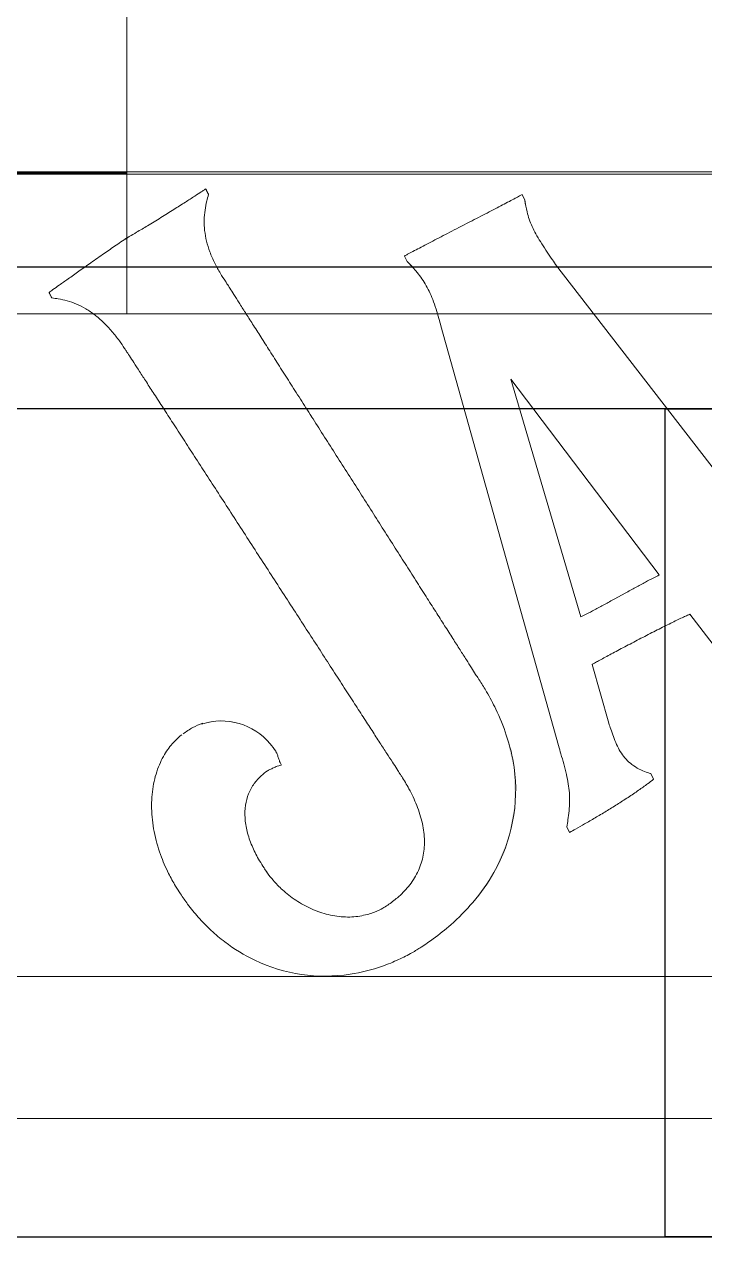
# Model space of a CAD drawing. Header units: centimetres. Extents: x 2 to 137806, y -77553 to 10.
# Drawn here: x 135320 to 135348.7, y -76489.8 to -76438.5 of the extents above; entities that cross this region are included whole.
import ezdxf

# ---------------------------------------------------------------- set-up
doc = ezdxf.new("R2010")
doc.units = ezdxf.units.CM
doc.header["$LTSCALE"] = 40
doc.header["$MEASUREMENT"] = 0
doc.layers.add('PDF4_Geometry', color=7, linetype='Continuous')
doc.layers.add('WALL', color=7, linetype='Continuous')
doc.layers.add('PDF4_Solid Fills', color=7, linetype='Continuous', true_color=0xffffff)

msp = doc.modelspace()

# ---------------------------------------------------------------- hatches: boundary and pattern name
at = {"layer": 'PDF4_Solid Fills'}
h = msp.add_hatch(color=256, dxfattribs=at)
h.paths.add_polyline_path([(135328.258, -76449.037, 0.009742), (135328.465, -76449.364)], flags=0)
h.paths.add_polyline_path([(135328.018, -76448.6, 0.021942), (135328.258, -76449.037)], flags=0)
h.paths.add_polyline_path([(135327.81, -76448.123, 0.02619), (135328.018, -76448.6)], flags=0)
h.paths.add_polyline_path([(135327.669, -76447.665, 0.030034), (135327.81, -76448.123)], flags=0)
h.paths.add_polyline_path([(135327.591, -76447.222, 0.032178), (135327.669, -76447.665)], flags=0)
h.paths.add_polyline_path([(135327.573, -76446.786, 0.032176), (135327.591, -76447.222)], flags=0)
h.paths.add_polyline_path([(135327.608, -76446.354, 0.030395), (135327.573, -76446.786)], flags=0)
h.paths.add_polyline_path([(135327.681, -76445.973, 0.026092), (135327.608, -76446.354)], flags=0)
h.paths.add_polyline_path([(135327.756, -76445.698, 0.010998), (135327.681, -76445.973)], flags=0)
h.paths.add_polyline_path([(135327.708, -76445.602, 0.002703), (135327.728, -76445.643)], flags=0)
h.paths.add_polyline_path([(135327.685, -76445.558, 0.004023), (135327.665, -76445.516)], flags=0)
h.paths.add_polyline_path([(135327.665, -76445.516, 0.003596), (135327.648, -76445.483)], flags=0)
h.paths.add_polyline_path([(135327.176, -76445.764, 0.000994), (135327.449, -76445.586)], flags=0)
h.paths.add_polyline_path([(135326.777, -76446.021, 0.001627), (135327.176, -76445.764)], flags=0)
h.paths.add_polyline_path([(135326.29, -76446.331, 0.001723), (135326.777, -76446.021)], flags=0)
h.paths.add_polyline_path([(135325.737, -76446.677, 0.002147), (135326.29, -76446.331)], flags=0)
h.paths.add_polyline_path([(135325.178, -76447.019, 0.002847), (135325.737, -76446.677)], flags=0)
h.paths.add_polyline_path([(135324.714, -76447.296, 0.002628), (135325.178, -76447.019)], flags=0)
h.paths.add_polyline_path([(135324.402, -76447.478, 0.001846), (135324.714, -76447.296)], flags=0)
h.paths.add_polyline_path([(135324.208, -76447.59, 0.000975), (135324.402, -76447.478)], flags=0)
h.paths.add_polyline_path([(135324.208, -76447.59, 0.000749), (135323.846, -76447.841)], flags=0)
h.paths.add_polyline_path([(135323.846, -76447.841, 0.0007), (135323.342, -76448.192)], flags=0)
h.paths.add_polyline_path([(135323.342, -76448.192, 0.00077), (135322.786, -76448.583)], flags=0)
h.paths.add_polyline_path([(135322.786, -76448.583, 0.000334), (135322.271, -76448.946)], flags=0)
h.paths.add_polyline_path([(135322.271, -76448.946, 0.000398), (135321.817, -76449.267)], flags=0)
h.paths.add_polyline_path([(135321.817, -76449.267, 0.000618), (135321.446, -76449.53)], flags=0)
h.paths.add_polyline_path([(135321.446, -76449.53, 0.000778), (135321.178, -76449.721)], flags=0)
h.paths.add_polyline_path([(135321.178, -76449.721, 0.001138), (135321.015, -76449.837)], flags=0)
h.paths.add_polyline_path([(135321.063, -76449.933, 0.00266), (135321.042, -76449.892)], flags=0)
h.paths.add_polyline_path([(135321.085, -76449.977, 0.002505), (135321.063, -76449.933)], flags=0)
h.paths.add_polyline_path([(135321.106, -76450.018, 0.002682), (135321.085, -76449.977)], flags=0)
h.paths.add_polyline_path([(135321.406, -76450.109, 0.012446), (135321.133, -76450.073)], flags=0)
h.paths.add_polyline_path([(135321.775, -76450.192, 0.029412), (135321.406, -76450.109)], flags=0)
h.paths.add_polyline_path([(135322.18, -76450.333, 0.031991), (135321.775, -76450.192)], flags=0)
h.paths.add_polyline_path([(135322.569, -76450.53, 0.032307), (135322.18, -76450.333)], flags=0)
h.paths.add_polyline_path([(135322.946, -76450.785, 0.031106), (135322.569, -76450.53)], flags=0)
h.paths.add_polyline_path([(135323.314, -76451.103, 0.028208), (135322.946, -76450.785)], flags=0)
h.paths.add_polyline_path([(135323.674, -76451.489, 0.024516), (135323.314, -76451.103)], flags=0)
h.paths.add_polyline_path([(135323.986, -76451.884, 0.020629), (135323.674, -76451.489)], flags=0)
h.paths.add_polyline_path([(135324.208, -76452.202, 0.008992), (135323.986, -76451.884)], flags=0)
h.paths.add_polyline_path([(135324.208, -76452.202, 0.000478), (135324.283, -76452.317)], flags=0)
h.paths.add_polyline_path([(135324.411, -76452.516, 0.000114), (135324.598, -76452.804)], flags=0)
h.paths.add_polyline_path([(135324.598, -76452.804, 0.000137), (135324.837, -76453.175)], flags=0)
h.paths.add_polyline_path([(135325.127, -76453.622, 0.000091), (135324.837, -76453.175)], flags=0)
h.paths.add_polyline_path([(135325.127, -76453.622, 0.000182), (135325.461, -76454.138)], flags=0)
h.paths.add_polyline_path([(135325.461, -76454.138, 0.000074), (135325.836, -76454.718)], flags=0)
h.paths.add_polyline_path([(135326.247, -76455.353, 0.000073), (135325.836, -76454.718)], flags=0)
h.paths.add_polyline_path([(135326.691, -76456.039, 0.000102), (135326.247, -76455.353)], flags=0)
h.paths.add_polyline_path([(135326.691, -76456.039, 0.000008), (135327.162, -76456.768)], flags=0)
h.paths.add_polyline_path([(135327.162, -76456.768, 0.000109), (135327.657, -76457.533)], flags=0)
h.paths.add_polyline_path([(135328.172, -76458.328, 0.00005), (135327.657, -76457.533)], flags=0)
h.paths.add_polyline_path([(135328.701, -76459.146, 0.00008), (135328.172, -76458.328)], flags=0)
h.paths.add_polyline_path([(135328.701, -76459.146, 0.000012), (135329.241, -76459.98)], flags=0)
h.paths.add_polyline_path([(135329.787, -76460.825, 0.000014), (135329.241, -76459.98)], flags=0)
h.paths.add_polyline_path([(135330.882, -76462.517, 0.000103), (135330.336, -76461.673)], flags=0)
h.paths.add_polyline_path([(135331.422, -76463.352, 0.00013), (135330.882, -76462.517)], flags=0)
h.paths.add_polyline_path([(135331.422, -76463.352, 0.000037), (135331.952, -76464.17)], flags=0)
h.paths.add_polyline_path([(135331.952, -76464.17, 0.000005), (135332.466, -76464.965)], flags=0)
h.paths.add_polyline_path([(135332.961, -76465.729, 0.000235), (135332.466, -76464.965)], flags=0)
h.paths.add_polyline_path([(135332.961, -76465.729, 0.00008), (135333.433, -76466.458)], flags=0)
h.paths.add_polyline_path([(135333.433, -76466.458, 0.000102), (135333.876, -76467.144)], flags=0)
h.paths.add_polyline_path([(135333.876, -76467.144, 0.000073), (135334.288, -76467.78)], flags=0)
h.paths.add_polyline_path([(135334.288, -76467.78, 0.000035), (135334.662, -76468.359)], flags=0)
h.paths.add_polyline_path([(135334.662, -76468.359, 0.00007), (135334.997, -76468.876)], flags=0)
h.paths.add_polyline_path([(135334.997, -76468.876, 0.000179), (135335.286, -76469.322)], flags=0)
h.paths.add_polyline_path([(135335.286, -76469.322, 0.000129), (135335.526, -76469.693)], flags=0)
h.paths.add_polyline_path([(135335.712, -76469.981, 0.000114), (135335.526, -76469.693)], flags=0)
h.paths.add_polyline_path([(135335.915, -76470.295, 0.000478), (135335.841, -76470.18)], flags=0)
h.paths.add_polyline_path([(135336.221, -76470.816, 0.013425), (135335.915, -76470.295)], flags=0)
h.paths.add_polyline_path([(135336.55, -76471.52, 0.032647), (135336.221, -76470.816)], flags=0)
h.paths.add_polyline_path([(135336.788, -76472.291, 0.040743), (135336.55, -76471.52)], flags=0)
h.paths.add_polyline_path([(135336.876, -76473.021, 0.049761), (135336.788, -76472.291)], flags=0)
h.paths.add_polyline_path([(135336.809, -76473.708, 0.05747), (135336.876, -76473.021)], flags=0)
h.paths.add_polyline_path([(135336.585, -76474.35, 0.06077), (135336.809, -76473.708)], flags=0)
h.paths.add_polyline_path([(135336.203, -76474.943, 0.057511), (135336.585, -76474.35)], flags=0)
h.paths.add_polyline_path([(135335.736, -76475.42, 0.049383), (135336.203, -76474.943)], flags=0)
h.paths.add_polyline_path([(135335.324, -76475.735, 0.020822), (135335.736, -76475.42)], flags=0)
h.paths.add_polyline_path([(135335.114, -76475.864, 0.016391), (135335.324, -76475.735)], flags=0)
h.paths.add_polyline_path([(135333.546, -76476.236, 0.058546), (135334.231, -76476.183)], flags=0)
h.paths.add_polyline_path([(135332.815, -76476.136, 0.051663), (135333.546, -76476.236)], flags=0)
h.paths.add_polyline_path([(135332.106, -76475.893, 0.045496), (135332.815, -76476.136)], flags=0)
h.paths.add_polyline_path([(135331.442, -76475.526, 0.041479), (135332.106, -76475.893)], flags=0)
h.paths.add_polyline_path([(135330.879, -76475.088, 0.040074), (135331.442, -76475.526)], flags=0)
h.paths.add_polyline_path([(135330.483, -76474.682, 0.029999), (135330.879, -76475.088)], flags=0)
h.paths.add_polyline_path([(135330.251, -76474.389, 0.020248), (135330.483, -76474.682)], flags=0)
h.paths.add_polyline_path([(135330.121, -76474.198, 0.010622), (135330.251, -76474.389)], flags=0)
h.paths.add_polyline_path([(135329.866, -76473.786, 0.014313), (135330.121, -76474.198)], flags=0)
h.paths.add_polyline_path([(135329.591, -76473.228, 0.032711), (135329.866, -76473.786)], flags=0)
h.paths.add_polyline_path([(135329.386, -76472.619, 0.038845), (135329.591, -76473.228)], flags=0)
h.paths.add_polyline_path([(135329.296, -76472.045, 0.046115), (135329.386, -76472.619)], flags=0)
h.paths.add_polyline_path([(135329.318, -76471.513, 0.052998), (135329.296, -76472.045)], flags=0)
h.paths.add_polyline_path([(135329.449, -76471.028, 0.058289), (135329.318, -76471.513)], flags=0)
h.paths.add_polyline_path([(135329.688, -76470.596, 0.060201), (135329.449, -76471.028)], flags=0)
h.paths.add_polyline_path([(135330.239, -76470.059, 0.026093), (135329.981, -76470.265)], flags=0)
h.paths.add_polyline_path([(135330.239, -76470.059, 0.000595), (135330.35, -76470.004)], flags=0)
h.paths.add_polyline_path([(135330.499, -76469.932, 0.006666), (135330.35, -76470.004)], flags=0)
h.paths.add_polyline_path([(135330.654, -76469.866, 0.017786), (135330.499, -76469.932)], flags=0)
h.paths.add_polyline_path([(135330.805, -76469.769, 0.001952), (135330.83, -76469.822)], flags=0)
h.paths.add_polyline_path([(135330.775, -76469.7, 0.011214), (135330.805, -76469.769)], flags=0)
h.paths.add_polyline_path([(135330.747, -76469.628, 0.009327), (135330.775, -76469.7)], flags=0)
h.paths.add_polyline_path([(135330.723, -76469.56, 0.005973), (135330.747, -76469.628)], flags=0)
h.paths.add_polyline_path([(135330.701, -76469.493, 0.005984), (135330.677, -76469.425)], flags=0)
h.paths.add_polyline_path([(135330.677, -76469.425, 0.010937), (135330.649, -76469.353)], flags=0)
h.paths.add_polyline_path([(135330.649, -76469.353, 0.013676), (135330.62, -76469.284)], flags=0)
h.paths.add_polyline_path([(135330.62, -76469.284, 0.007213), (135330.594, -76469.231)], flags=0)
h.paths.add_polyline_path([(135330.594, -76469.231, 0.02281), (135330.36, -76468.919)], flags=0)
h.paths.add_polyline_path([(135330.36, -76468.919, 0.048042), (135329.995, -76468.557)], flags=0)
h.paths.add_polyline_path([(135329.995, -76468.557, 0.050181), (135329.535, -76468.243)], flags=0)
h.paths.add_polyline_path([(135329.535, -76468.243, 0.050837), (135329.044, -76468.038)], flags=0)
h.paths.add_polyline_path([(135329.044, -76468.038, 0.050609), (135328.534, -76467.938)], flags=0)
h.paths.add_polyline_path([(135328.534, -76467.938, 0.050264), (135328.021, -76467.942)], flags=0)
h.paths.add_polyline_path([(135328.021, -76467.942, 0.050368), (135327.517, -76468.051)], flags=0)
h.paths.add_polyline_path([(135327.095, -76468.228, 0.024411), (135326.81, -76468.403)], flags=0)
h.paths.add_polyline_path([(135326.81, -76468.403, 0.016855), (135326.621, -76468.536)], flags=0)
h.paths.add_polyline_path([(135325.64, -76469.894, 0.051277), (135325.415, -76470.718)], flags=0)
h.paths.add_polyline_path([(135325.415, -76470.718, 0.046645), (135325.349, -76471.637)], flags=0)
h.paths.add_polyline_path([(135325.349, -76471.637, 0.043382), (135325.456, -76472.628)], flags=0)
h.paths.add_polyline_path([(135325.456, -76472.628, 0.041101), (135325.726, -76473.6)], flags=0)
h.paths.add_polyline_path([(135325.726, -76473.6, 0.029199), (135326.068, -76474.396)], flags=0)
h.paths.add_polyline_path([(135326.068, -76474.396, 0.018331), (135326.362, -76474.929)], flags=0)
h.paths.add_polyline_path([(135326.362, -76474.929, 0.009323), (135326.573, -76475.262)], flags=0)
h.paths.add_polyline_path([(135326.573, -76475.262, 0.011236), (135326.872, -76475.692)], flags=0)
h.paths.add_polyline_path([(135326.872, -76475.692, 0.023747), (135327.319, -76476.243)], flags=0)
h.paths.add_polyline_path([(135327.319, -76476.243, 0.024457), (135327.864, -76476.804)], flags=0)
h.paths.add_polyline_path([(135327.864, -76476.804, 0.024956), (135328.444, -76477.292)], flags=0)
h.paths.add_polyline_path([(135328.444, -76477.292, 0.025254), (135329.052, -76477.708)], flags=0)
h.paths.add_polyline_path([(135329.052, -76477.708, 0.025572), (135329.685, -76478.052)], flags=0)
h.paths.add_polyline_path([(135329.685, -76478.052, 0.025512), (135330.338, -76478.325)], flags=0)
h.paths.add_polyline_path([(135330.338, -76478.325, 0.025485), (135331.008, -76478.528)], flags=0)
h.paths.add_polyline_path([(135331.008, -76478.528, 0.025105), (135331.69, -76478.661)], flags=0)
h.paths.add_polyline_path([(135331.69, -76478.661, 0.024871), (135332.379, -76478.725)], flags=0)
h.paths.add_polyline_path([(135332.379, -76478.725, 0.024581), (135333.071, -76478.721)], flags=0)
h.paths.add_polyline_path([(135333.071, -76478.721, 0.024268), (135333.763, -76478.649)], flags=0)
h.paths.add_polyline_path([(135333.763, -76478.649, 0.023777), (135334.448, -76478.51)], flags=0)
h.paths.add_polyline_path([(135334.448, -76478.51, 0.023322), (135335.124, -76478.306)], flags=0)
h.paths.add_polyline_path([(135335.124, -76478.306, 0.023351), (135335.786, -76478.036)], flags=0)
h.paths.add_polyline_path([(135335.786, -76478.036, 0.023022), (135336.351, -76477.746)], flags=0)
h.paths.add_polyline_path([(135336.351, -76477.746, 0.011417), (135336.743, -76477.509)], flags=0)
h.paths.add_polyline_path([(135336.743, -76477.509, 0.010304), (135337.252, -76477.156)], flags=0)
h.paths.add_polyline_path([(135337.252, -76477.156, 0.020977), (135337.99, -76476.563)], flags=0)
h.paths.add_polyline_path([(135337.99, -76476.563, 0.035168), (135338.925, -76475.618)], flags=0)
h.paths.add_polyline_path([(135338.925, -76475.618, 0.051658), (135339.811, -76474.355)], flags=0)
h.paths.add_polyline_path([(135339.811, -76474.355, 0.054595), (135340.422, -76472.934)], flags=0)
h.paths.add_polyline_path([(135340.422, -76472.934, 0.054796), (135340.699, -76471.461)], flags=0)
h.paths.add_polyline_path([(135340.699, -76471.461, 0.052382), (135340.656, -76469.961)], flags=0)
h.paths.add_polyline_path([(135340.656, -76469.961, 0.048151), (135340.336, -76468.556)], flags=0)
h.paths.add_polyline_path([(135340.336, -76468.556, 0.032663), (135339.891, -76467.447)], flags=0)
h.paths.add_polyline_path([(135339.891, -76467.447, 0.020024), (135339.505, -76466.721)], flags=0)
h.paths.add_polyline_path([(135339.505, -76466.721, 0.009987), (135339.227, -76466.275)], flags=0)
h.paths.add_polyline_path([(135339.04, -76465.981, 0.000187), (135339.158, -76466.166)], flags=0)
h.paths.add_polyline_path([(135338.869, -76465.712, 0.000072), (135339.04, -76465.981)], flags=0)
h.paths.add_polyline_path([(135338.648, -76465.365, 0.000092), (135338.869, -76465.712)], flags=0)
h.paths.add_polyline_path([(135338.648, -76465.365, 0.000084), (135338.382, -76464.948)], flags=0)
h.paths.add_polyline_path([(135338.382, -76464.948, 0.000082), (135338.075, -76464.465)], flags=0)
h.paths.add_polyline_path([(135337.73, -76463.923, 0.000122), (135338.075, -76464.465)], flags=0)
h.paths.add_polyline_path([(135337.73, -76463.923, 0.000059), (135337.352, -76463.329)], flags=0)
h.paths.add_polyline_path([(135337.352, -76463.329, 0.000254), (135336.944, -76462.688)], flags=0)
h.paths.add_polyline_path([(135336.944, -76462.688, 0.000149), (135336.511, -76462.007)], flags=0)
h.paths.add_polyline_path([(135335.583, -76460.549, 0.000046), (135335.097, -76459.785)], flags=0)
h.paths.add_polyline_path([(135335.097, -76459.785, 0.000128), (135334.6, -76459.005)], flags=0)
h.paths.add_polyline_path([(135332.108, -76455.089, 0.000045), (135332.595, -76455.854)], flags=0)
h.paths.add_polyline_path([(135330.747, -76452.95, 0.000145), (135331.181, -76453.631)], flags=0)
h.paths.add_polyline_path([(135330.34, -76452.309, 0.000158), (135330.747, -76452.95)], flags=0)
h.paths.add_polyline_path([(135330.34, -76452.309, 0.000105), (135329.962, -76451.715)], flags=0)
h.paths.add_polyline_path([(135329.962, -76451.715, 0.000122), (135329.617, -76451.174)], flags=0)
h.paths.add_polyline_path([(135329.617, -76451.174, 0.000124), (135329.31, -76450.691)], flags=0)
h.paths.add_polyline_path([(135329.044, -76450.273, 0.000084), (135329.31, -76450.691)], flags=0)
h.paths.add_polyline_path([(135329.044, -76450.273, 0.000093), (135328.823, -76449.926)], flags=0)
h.paths.add_polyline_path([(135328.823, -76449.926, 0.000446), (135328.652, -76449.657)], flags=0)
h.paths.add_polyline_path([(135328.534, -76449.472, 0.000159), (135328.652, -76449.657)], flags=0)

# ---------------------------------------------------------------- linework, layer by layer
at = {"layer": 'PDF4_Geometry', "color": 252, "lineweight": 5, "true_color": 0x888888}
for points in [[(135274.305, -76308.48), (135274.305, -76489.752), (135524.298, -76489.752)], [(135324.304, -76354.16), (135324.304, -76444.764), (135279.305, -76444.764), (135279.305, -76484.752), (135519.298, -76484.752)], [(135324.304, -76406.486), (135324.304, -76450.743)], [(135513.572, -76450.743), (135513.572, -76478.752), (135285.578, -76478.752), (135285.578, -76450.743), (135279.578, -76444.743), (135279.578, -76484.752), (135285.578, -76478.752), (135513.572, -76478.752), (135519.571, -76484.752), (135519.571, -76444.743), (135514.699, -76449.615)], [(135513.572, -76450.743), (135285.578, -76450.743), (135285.578, -76460.536)], [(135513.572, -76468.193), (135513.572, -76478.752), (135519.571, -76484.752), (135279.578, -76484.752), (135282.261, -76482.07)], [(135524.298, -76489.752), (135274.305, -76489.752)]]:
    msp.add_lwpolyline(points, dxfattribs=at)
for points in [[(135524.298, -76489.752), (135274.305, -76489.752), (135274.305, -76323.874, -0.001217), (135279.472, -76321.857, -0.00415), (135282.899, -76320.576, -0.00641), (135286.3, -76319.386, -0.008916), (135289.663, -76318.324, -0.011746), (135292.976, -76317.425, -0.014945), (135296.229, -76316.727, -0.018676), (135299.409, -76316.264, -0.022907), (135302.505, -76316.073, -0.027486), (135305.494, -76316.188, -0.063822), (135311.19, -76317.472, -0.023804), (135313.896, -76318.607, -0.015194), (135316.562, -76319.977, -0.006988), (135319.229, -76321.501, 0.000269), (135321.589, -76322.891, 0.000183), (135322.261, -76323.286, 0.011145), (135325.394, -76325.043, 0.013203), (135327.992, -76326.341, 0.007994), (135329.512, -76327.026, 0.007479), (135331.102, -76327.628)], [(135298.219, -76330.344, 0.000003), (135296.793, -76330.419, 0.000247), (135295.373, -76330.649, 0.02322), (135292.538, -76331.247, 0.019229), (135289.712, -76332.099, 0.015433), (135286.895, -76333.166, 0.011928), (135284.086, -76334.409, 0.00875), (135281.284, -76335.79, 0.005802), (135278.489, -76337.27, 0.002449), (135274.305, -76339.587), (135274.305, -76444.743), (135324.304, -76444.743), (135324.304, -76339.66, -0.006856), (135321.409, -76338.355, -0.003072), (135319.006, -76337.169, -0.002025), (135315.823, -76335.564, 0.004501), (135312.749, -76334.032, 0.012001), (135309.762, -76332.662, 0.020715), (135306.835, -76331.545, 0.030072), (135303.945, -76330.765)], [(135524.298, -76489.752), (135274.305, -76489.752), (135274.305, -76354.975, 0.0048)], [(135519.298, -76484.752), (135279.305, -76484.752), (135279.305, -76444.78), (135324.304, -76444.78), (135324.304, -76367.574, -0.011518), (135319.217, -76365.869, -0.007686), (135315.152, -76364.306, -0.003218), (135311.281, -76362.72, 0.002439), (135307.61, -76361.208, 0.009115), (135304.141, -76359.869, 0.017547), (135300.878, -76358.803, 0.028457), (135297.823, -76358.105, 0.035018), (135294.967, -76357.824, 0.036392), (135292.295, -76357.946, 0.035548), (135289.787, -76358.427, 0.032589), (135287.425, -76359.227, 0.028255), (135285.19, -76360.304, 0.023313), (135283.062, -76361.614, 0.018167), (135281.022, -76363.116, 0.013256), (135279.052, -76364.767, 0.009214), (135277.02, -76366.636, 0.00342), (135274.305, -76369.267), (135274.305, -76489.752), (135524.298, -76489.752)], [(135276.281, -76379.85, -0.009158), (135279.267, -76377.19, -0.012508), (135281.314, -76375.547, -0.017251), (135283.425, -76374.05, -0.022154), (135285.62, -76372.74, -0.026947), (135287.917, -76371.658, -0.031073), (135290.337, -76370.847, -0.034066), (135292.898, -76370.347, -0.035147), (135295.62, -76370.2, -0.034068), (135298.521, -76370.447, -0.027956), (135301.616, -76371.104, -0.017655), (135304.907, -76372.119, -0.009342), (135308.393, -76373.401, -0.002819), (135312.068, -76374.854, 0.002603), (135315.93, -76376.381, 0.006801), (135318.915, -76377.509, 0.000097), (135320.988, -76378.247, 0.010426), (135324.304, -76379.308), (135324.304, -76444.755), (135279.305, -76444.755), (135279.305, -76484.752), (135519.298, -76484.752)], [(135519.298, -76484.752), (135279.305, -76484.752), (135279.305, -76444.81), (135324.304, -76444.81), (135324.304, -76389.574, -0.005377), (135318.699, -76387.471, -0.001905), (135315.114, -76386.037, 0.003821), (135311.695, -76384.684, 0.01032), (135308.379, -76383.479, 0.018703), (135305.157, -76382.513, 0.027667), (135302.08, -76381.893)], [(135290.773, -76382.995, 0.021137), (135288.139, -76383.998, 0.017106), (135285.559, -76385.213, 0.013197), (135283.021, -76386.602, 0.009495), (135280.512, -76388.127, 0.006139), (135278.023, -76389.747, 0.002417), (135274.305, -76392.274), (135274.305, -76489.752), (135524.298, -76489.752)], [(135524.298, -76489.752), (135274.305, -76489.752), (135274.305, -76401.669), (135275.668, -76401.016, -0.005566), (135278.597, -76399.659, -0.003796), (135281.86, -76398.216, -0.006094), (135285.109, -76396.855, -0.008643), (135288.34, -76395.612, -0.011426), (135291.549, -76394.522, -0.014539), (135294.731, -76393.622, -0.018917), (135298.106, -76392.915, -0.022928), (135301.443, -76392.485, -0.025451), (135304.518, -76392.4, -0.028703), (135307.561, -76392.646, -0.027588), (135310.573, -76393.237, -0.020287), (135313.571, -76394.13, -0.0127), (135316.582, -76395.248, -0.005663), (135319.634, -76396.51, 0.00083), (135324.304, -76398.489), (135324.304, -76444.83), (135279.305, -76444.83), (135279.305, -76484.752), (135519.298, -76484.752)], [(135524.298, -76489.752), (135274.305, -76489.752), (135274.305, -76410.558, -0.000628), (135278.513, -76409.281, -0.005176), (135286.637, -76406.915, -0.011965), (135294.575, -76404.892, -0.020681), (135302.098, -76403.482, -0.033301), (135309.052, -76402.93, -0.049919), (135315.294, -76403.465, -0.045222), (135320.864, -76405.058, -0.017149), (135326.086, -76407.299, 0.013143), (135331.358, -76409.609, 0.037979), (135337.201, -76411.457)], [(135307.102, -76413.759, 0.015014), (135298.448, -76414.892, 0.008407), (135289.078, -76416.559, 0.003066), (135279.748, -76418.434, 0.007055), (135274.305, -76419.634), (135274.305, -76489.752), (135524.298, -76489.752), (135524.298, -76415.255, 0.001585), (135519.556, -76413.908, 0.017083), (135514.675, -76412.723)]]:
    msp.add_lwpolyline(points, format="xyb", dxfattribs=at)
for points in [[(135524.298, -76489.752), (135274.305, -76489.752), (135274.305, -76444.743), (135279.305, -76444.743), (135279.305, -76484.752), (135519.298, -76484.752), (135519.298, -76444.743), (135524.298, -76444.743)], [(135519.571, -76444.743), (135513.572, -76450.743), (135285.578, -76450.743), (135279.578, -76444.743)], [(135279.305, -76484.752), (135519.298, -76484.752), (135519.298, -76444.844), (135279.305, -76444.844)]]:
    msp.add_lwpolyline(points, close=True, dxfattribs=at)
at = {"layer": 'PDF4_Geometry', "lineweight": 5}
for points in [[(135321.178, -76449.721, -0.000778), (135321.446, -76449.53, -0.000618), (135321.817, -76449.267, -0.000398), (135322.271, -76448.946, -0.000334), (135322.786, -76448.583, -0.00077), (135323.342, -76448.192, -0.0007), (135323.846, -76447.841, -0.000749), (135324.402, -76447.478, 0.001846), (135324.714, -76447.296, 0.002628), (135325.178, -76447.019, 0.002847), (135325.737, -76446.677, 0.002147), (135326.29, -76446.331, 0.001723), (135326.777, -76446.021, 0.001627), (135327.176, -76445.764, 0.000994), (135327.449, -76445.586)], [(135327.756, -76445.698, 0.010998), (135327.681, -76445.973, 0.026092), (135327.608, -76446.354, 0.030395), (135327.573, -76446.786, 0.032176), (135327.591, -76447.222, 0.032178), (135327.669, -76447.665, 0.030034), (135327.81, -76448.123, 0.02619), (135328.018, -76448.6, 0.021942), (135328.258, -76449.037, 0.009742), (135328.465, -76449.364)], [(135353.772, -76463.318), (135342.42, -76448.654, -0.001307), (135342.234, -76448.387, -0.004975), (135342.002, -76448.045, -0.008817), (135341.775, -76447.69, -0.01332), (135341.585, -76447.362, -0.017977), (135341.43, -76447.052, -0.021749), (135341.306, -76446.746, -0.023039), (135341.212, -76446.435, -0.021569), (135341.119, -76445.934), (135341.001, -76445.698)], [(135340.712, -76445.857, -0.001555), (135340.464, -76445.99, -0.000821), (135340.179, -76446.14, -0.000737), (135339.864, -76446.305, -0.000713), (135339.523, -76446.481, -0.000593), (135339.165, -76446.666, 0.00008), (135338.794, -76446.857), (135338.417, -76447.051, 0.000175), (135338.041, -76447.245, 0.000384), (135337.671, -76447.436, 0.000456), (135337.314, -76447.621, 0.000413), (135336.976, -76447.797, 0.001152), (135336.664, -76447.961, 0.00172), (135336.383, -76448.11)], [(135336.034, -76448.299), (135336.152, -76448.536, -0.015483), (135336.516, -76448.929, -0.019709), (135336.724, -76449.195, -0.021573), (135336.909, -76449.478, -0.021475), (135337.076, -76449.79, -0.019072), (135337.228, -76450.139, -0.01513), (135337.369, -76450.539, -0.011722), (135337.488, -76450.938, -0.004445), (135337.571, -76451.256), (135342.538, -76468.994, -0.001402), (135342.642, -76469.339, -0.006205), (135342.767, -76469.77, -0.011148), (135342.877, -76470.209, -0.016631), (135342.955, -76470.608, -0.020693), (135342.999, -76470.985, -0.022006), (135343.01, -76471.362, -0.020196), (135342.988, -76471.756, -0.015373), (135342.942, -76472.131, -0.005762), (135342.893, -76472.424)], [(135328.652, -76449.657, -0.000446), (135328.823, -76449.926, -0.000093), (135329.044, -76450.273, 0.000084), (135329.31, -76450.691, -0.000124), (135329.617, -76451.174, -0.000122), (135329.962, -76451.715, -0.000105), (135330.34, -76452.309, 0.000158), (135330.747, -76452.95, 0.000145), (135331.181, -76453.631)], [(135324.208, -76452.202, 0.008992), (135323.986, -76451.884, 0.020629), (135323.674, -76451.489, 0.024516), (135323.314, -76451.103, 0.028208), (135322.946, -76450.785, 0.031106), (135322.569, -76450.53, 0.032307), (135322.18, -76450.333, 0.031991), (135321.775, -76450.192, 0.029412), (135321.406, -76450.109, 0.012446), (135321.133, -76450.073)], [(135324.411, -76452.516, 0.000114), (135324.598, -76452.804, 0.000137), (135324.837, -76453.175, -0.000091), (135325.127, -76453.622, 0.000182), (135325.461, -76454.138, 0.000074), (135325.836, -76454.718, -0.000073), (135326.247, -76455.353, -0.000102), (135326.691, -76456.039, 0.000008), (135327.162, -76456.768, 0.000109), (135327.657, -76457.533, -0.00005), (135328.172, -76458.328, -0.00008), (135328.701, -76459.146, 0.000012), (135329.241, -76459.98, -0.000014), (135329.787, -76460.825)], [(135335.583, -76460.549, 0.000046), (135335.097, -76459.785, 0.000128), (135334.6, -76459.005)], [(135335.712, -76469.981, 0.000114), (135335.526, -76469.693, -0.000129), (135335.286, -76469.322, -0.000179), (135334.997, -76468.876, -0.00007), (135334.662, -76468.359, -0.000035), (135334.288, -76467.78, -0.000073), (135333.876, -76467.144, -0.000102), (135333.433, -76466.458, -0.00008), (135332.961, -76465.729, 0.000235), (135332.466, -76464.965, -0.000005), (135331.952, -76464.17, -0.000037), (135331.422, -76463.352, 0.00013), (135330.882, -76462.517, 0.000103), (135330.336, -76461.673)], [(135336.511, -76462.007, -0.000149), (135336.944, -76462.688, -0.000254), (135337.352, -76463.329, -0.000059), (135337.73, -76463.923, 0.000122), (135338.075, -76464.465, -0.000082), (135338.382, -76464.948, -0.000084), (135338.648, -76465.365, 0.000092), (135338.869, -76465.712, 0.000072), (135339.04, -76465.981)], [(135347.599, -76463.665, 0.00233), (135347.35, -76463.786, 0.001523), (135347.078, -76463.921, 0.001142), (135346.79, -76464.066, 0.001251), (135346.489, -76464.218, 0.000495), (135346.182, -76464.376, 0.000709), (135345.871, -76464.537, 0.000962), (135345.564, -76464.698, 0.0009), (135345.263, -76464.856, 0.001056), (135344.975, -76465.009, 0.00109), (135344.703, -76465.154, 0.000542), (135344.454, -76465.289, 0.001213), (135344.231, -76465.412)], [(135348.096, -76463.436), (135349.633, -76465.447, -0.004827)], [(135342.893, -76472.424), (135343.011, -76472.661, 0.000298), (135343.266, -76472.518, 0.002235), (135343.642, -76472.305, 0.002928), (135344.091, -76472.044, 0.003794), (135344.552, -76471.768, 0.004552), (135345.017, -76471.48, 0.005133), (135345.479, -76471.182, 0.006324), (135345.927, -76470.878, 0.007874), (135346.303, -76470.608, 0.004489), (135346.559, -76470.414), (135346.44, -76470.177, -0.01701), (135346.18, -76470.088, -0.039237), (135345.868, -76469.94, -0.04524), (135345.576, -76469.74, -0.045395), (135345.342, -76469.508, -0.038889), (135345.153, -76469.242, -0.028881), (135344.997, -76468.942, -0.017684), (135344.861, -76468.61, -0.007934), (135344.748, -76468.292, -0.000383), (135344.666, -76468.048), (135343.957, -76465.565)], [(135325.64, -76469.894, 0.051277), (135325.415, -76470.718, 0.046645), (135325.349, -76471.637, 0.043382), (135325.456, -76472.628, 0.041101), (135325.726, -76473.6, 0.029199), (135326.068, -76474.396, 0.018331), (135326.362, -76474.929, 0.009323), (135326.573, -76475.262, 0.011236), (135326.872, -76475.692, 0.023747), (135327.319, -76476.243, 0.024457), (135327.864, -76476.804, 0.024956), (135328.444, -76477.292, 0.050947), (135329.709, -76478.065, 0.150776), (135333.736, -76478.654, 0.047205), (135335.107, -76478.311, 0.023351), (135335.786, -76478.036, 0.023022), (135336.351, -76477.746, 0.011417), (135336.743, -76477.509, 0.010304), (135337.252, -76477.156, 0.020977), (135337.99, -76476.563, 0.035168), (135338.925, -76475.618, 0.051658), (135339.811, -76474.355, 0.163547), (135340.669, -76469.91, 0.048151), (135340.336, -76468.556, 0.032663), (135339.891, -76467.447, 0.020024), (135339.505, -76466.721, 0.009987), (135339.227, -76466.275)], [(135330.594, -76469.231, 0.02281), (135330.36, -76468.919, 0.30641), (135327.472, -76468.08)], [(135335.324, -76475.735, 0.020822), (135335.736, -76475.42, 0.049383), (135336.203, -76474.943, 0.057511), (135336.585, -76474.35, 0.06077), (135336.809, -76473.708, 0.05747), (135336.876, -76473.021, 0.049761), (135336.788, -76472.291, 0.040743), (135336.55, -76471.52, 0.032647), (135336.221, -76470.816, 0.013425), (135335.915, -76470.295)], [(135329.688, -76470.596, 0.060201), (135329.449, -76471.028, 0.058289), (135329.318, -76471.513, 0.052998), (135329.296, -76472.045, 0.046115), (135329.386, -76472.619, 0.038845), (135329.591, -76473.228, 0.032711), (135329.866, -76473.786, 0.014313), (135330.251, -76474.389, 0.020248), (135330.483, -76474.682, 0.029999), (135330.879, -76475.088, 0.040074), (135331.442, -76475.526, 0.041479), (135332.106, -76475.893, 0.045496), (135332.815, -76476.136, 0.051663), (135333.546, -76476.236, 0.058546), (135334.231, -76476.183)]]:
    msp.add_lwpolyline(points, format="xyb", dxfattribs=at)
msp.add_lwpolyline([(135344.06, -76463.256, -0.003529), (135343.714, -76463.438, -0.002684), (135343.484, -76463.555), (135340.527, -76453.503), (135346.795, -76461.781, 0.002673), (135346.565, -76461.898, 0.003207), (135346.219, -76462.08, 0.001906), (135345.798, -76462.307, 0.00075), (135345.361, -76462.546), (135344.918, -76462.789, -0.001374), (135344.481, -76463.029, -0.002165)], format="xyb", close=True, dxfattribs=at)
for centre, radius, start, end in [((135325.367, -76446.651), 2.562, 26.2823, 27.1064), ((135325.097, -76446.82), 2.879, 26.0012, 26.9233), ((135331.537, -76443.713), 4.27, 206.2536, 206.8731), ((135330.923, -76427.732), 20.6, 298.3716, 298.9477), ((135333.742, -76432.923), 14.693, 299.128, 299.6058), ((135346.841, -76445.201), 5.769, 187.3025, 189.4691), ((135295.6, -76397.705), 57.506, 299.83326, 300.05679), ((135347.664, -76469.307), 24.013, 118.607, 118.9701), ((135347.886, -76469.682), 24.448, 118.0699, 118.6436), ((135329.574, -76455.103), 9.294, 43.5377, 44.9529), ((135346.593, -76485.573), 43.947, 125.3329, 125.5937), ((135317.171, -76451.853), 4.34, 26.2603, 26.8698), ((135620.492, -76263.652), 346.075, 212.4751, 212.51151), ((135316.674, -76452.164), 4.923, 26.3745, 26.9487), ((135317.246, -76451.922), 4.304, 26.2577, 26.8724), ((135384.66, -76413.151), 71.968, 212.86168, 212.97124), ((139555.212, -73767.641), 5005.695, 212.47137, 212.481744), ((135355.849, -76480.778), 18.997, 114.9948, 115.7387), ((135351.978, -76472.424), 9.79, 114.0252, 115.117), ((135350.612, -76469.328), 6.406, 113.1212, 114.1383), ((135352.091, -76479.812), 16.406, 119.3035, 119.7216), ((135364.081, -76501.247), 40.966, 118.9829, 119.2545), ((135587.677, -76307.753), 294.715, 212.47193, 212.51468), ((135328.746, -76471.234), 3.43, 118.7735, 127.0932), ((135328.756, -76470.147), 2.053, 24.8539, 26.507), ((135329.376, -76469.866), 1.372, 21.9492, 25.0833), ((135329.014, -76470.027), 1.769, 19.8823, 22.3888), ((135331.507, -76472.074), 2.367, 111.1279, 115.2039), ((135327.852, -76470.446), 3.004, 18.4982, 19.8696), ((135333.577, -76468.605), 3.009, 198.5018, 199.8706), ((135332.695, -76468.921), 2.073, 199.9382, 202.0758), ((135332.324, -76469.067), 1.674, 202.2313, 204.8013), ((135337.656, -76466.507), 7.589, 205.4568, 205.9041), ((135332.087, -76472.636), 3.171, 125.6406, 131.6193), ((135307.071, -76423.504), 52.001, 296.4578, 296.5941), ((135333.103, -76475.563), 6.203, 114.8209, 116.3488), ((135275.464, -76509.346), 71.968, 32.86168, 32.97124), ((135334.691, -76471.225), 5.452, 213.0469, 215.4812), ((135333.256, -76472.591), 3.763, 299.5826, 303.3387)]:
    msp.add_arc(centre, radius, start, end, dxfattribs=at)
at = {"layer": 'PDF4_Geometry', "color": 252, "lineweight": 5, "true_color": 0x888888}
for points in [[(135327.585, -76445.496), (135327.56, -76445.513), (135327.514, -76445.542), (135327.449, -76445.586)], [(135327.637, -76445.461), (135327.627, -76445.468), (135327.61, -76445.48), (135327.585, -76445.496)], [(135327.648, -76445.483), (135327.644, -76445.474), (135327.64, -76445.467), (135327.637, -76445.461)], [(135327.708, -76445.602), (135327.7, -76445.587), (135327.693, -76445.572), (135327.685, -76445.558)], [(135327.745, -76445.676), (135327.74, -76445.667), (135327.735, -76445.656), (135327.728, -76445.643)], [(135327.756, -76445.698), (135327.753, -76445.692), (135327.749, -76445.685), (135327.745, -76445.676)], [(135328.534, -76449.472), (135328.504, -76449.424), (135328.481, -76449.388), (135328.465, -76449.364)], [(135321.015, -76449.837), (135321.018, -76449.842), (135321.021, -76449.849), (135321.026, -76449.859)], [(135321.026, -76449.859), (135321.03, -76449.868), (135321.036, -76449.879), (135321.042, -76449.892)], [(135321.106, -76450.018), (135321.112, -76450.031), (135321.118, -76450.042), (135321.122, -76450.051)], [(135321.122, -76450.051), (135321.127, -76450.061), (135321.131, -76450.068), (135321.133, -76450.073)], [(135324.283, -76452.317), (135324.316, -76452.368), (135324.358, -76452.434), (135324.411, -76452.516)], [(135331.636, -76454.346), (135331.481, -76454.103), (135331.329, -76453.864), (135331.181, -76453.631)], [(135332.108, -76455.089), (135331.948, -76454.837), (135331.791, -76454.59), (135331.636, -76454.346)], [(135333.091, -76456.634), (135332.925, -76456.371), (135332.759, -76456.112), (135332.595, -76455.854)], [(135333.594, -76457.423), (135333.426, -76457.159), (135333.258, -76456.896), (135333.091, -76456.634)], [(135334.098, -76458.215), (135333.93, -76457.951), (135333.762, -76457.687), (135333.594, -76457.423)], [(135334.6, -76459.005), (135334.433, -76458.743), (135334.266, -76458.48), (135334.098, -76458.215)], [(135336.056, -76461.292), (135335.901, -76461.049), (135335.744, -76460.801), (135335.583, -76460.549)], [(135329.787, -76460.825), (135329.97, -76461.107), (135330.153, -76461.39), (135330.336, -76461.673)], [(135336.511, -76462.007), (135336.363, -76461.774), (135336.211, -76461.536), (135336.056, -76461.292)], [(135339.227, -76466.275), (135339.211, -76466.25), (135339.188, -76466.214), (135339.158, -76466.166)], [(135327.517, -76468.051), (135327.352, -76468.104), (135327.211, -76468.163), (135327.095, -76468.228)], [(135326.343, -76468.784), (135326.231, -76468.893), (135326.112, -76469.041), (135325.983, -76469.228)], [(135326.621, -76468.536), (135326.547, -76468.592), (135326.454, -76468.674), (135326.343, -76468.784)], [(135325.983, -76469.228), (135325.855, -76469.415), (135325.741, -76469.637), (135325.64, -76469.894)], [(135330.654, -76469.866), (135330.702, -76469.848), (135330.739, -76469.836), (135330.767, -76469.83)], [(135330.723, -76469.56), (135330.716, -76469.538), (135330.708, -76469.516), (135330.701, -76469.493)], [(135330.767, -76469.83), (135330.794, -76469.825), (135330.816, -76469.822), (135330.83, -76469.822)], [(135329.688, -76470.596), (135329.785, -76470.461), (135329.882, -76470.351), (135329.981, -76470.265)], [(135335.712, -76469.981), (135335.765, -76470.063), (135335.808, -76470.129), (135335.841, -76470.18)], [(135334.767, -76476.028), (135334.621, -76476.089), (135334.443, -76476.14), (135334.231, -76476.183)], [(135335.114, -76475.864), (135335.029, -76475.913), (135334.913, -76475.967), (135334.767, -76476.028)]]:
    msp.add_open_spline(points, degree=3, dxfattribs=at)
at = {"layer": 'PDF4_Geometry', "lineweight": 5}
for points in [[(135327.585, -76445.496), (135327.56, -76445.513), (135327.514, -76445.542), (135327.449, -76445.586)], [(135327.637, -76445.461), (135327.627, -76445.468), (135327.61, -76445.48), (135327.585, -76445.496)], [(135327.648, -76445.483), (135327.644, -76445.474), (135327.64, -76445.467), (135327.637, -76445.461)], [(135327.708, -76445.602), (135327.7, -76445.587), (135327.693, -76445.572), (135327.685, -76445.558)], [(135327.745, -76445.676), (135327.74, -76445.667), (135327.735, -76445.656), (135327.728, -76445.643)], [(135327.756, -76445.698), (135327.753, -76445.692), (135327.749, -76445.685), (135327.745, -76445.676)], [(135328.534, -76449.472), (135328.504, -76449.424), (135328.481, -76449.388), (135328.465, -76449.364)], [(135321.015, -76449.837), (135321.018, -76449.842), (135321.021, -76449.849), (135321.026, -76449.859)], [(135321.026, -76449.859), (135321.03, -76449.868), (135321.036, -76449.879), (135321.042, -76449.892)], [(135321.106, -76450.018), (135321.112, -76450.031), (135321.118, -76450.042), (135321.122, -76450.051)], [(135321.122, -76450.051), (135321.127, -76450.061), (135321.131, -76450.068), (135321.133, -76450.073)], [(135324.283, -76452.317), (135324.316, -76452.368), (135324.358, -76452.434), (135324.411, -76452.516)], [(135331.636, -76454.346), (135331.481, -76454.103), (135331.329, -76453.864), (135331.181, -76453.631)], [(135332.108, -76455.089), (135331.948, -76454.837), (135331.791, -76454.59), (135331.636, -76454.346)], [(135333.091, -76456.634), (135332.925, -76456.371), (135332.759, -76456.112), (135332.595, -76455.854)], [(135333.594, -76457.423), (135333.426, -76457.159), (135333.258, -76456.896), (135333.091, -76456.634)], [(135334.098, -76458.215), (135333.93, -76457.951), (135333.762, -76457.687), (135333.594, -76457.423)], [(135334.6, -76459.005), (135334.433, -76458.743), (135334.266, -76458.48), (135334.098, -76458.215)], [(135336.056, -76461.292), (135335.901, -76461.049), (135335.744, -76460.801), (135335.583, -76460.549)], [(135329.787, -76460.825), (135329.97, -76461.107), (135330.153, -76461.39), (135330.336, -76461.673)], [(135336.511, -76462.007), (135336.363, -76461.774), (135336.211, -76461.536), (135336.056, -76461.292)], [(135339.227, -76466.275), (135339.211, -76466.25), (135339.188, -76466.214), (135339.158, -76466.166)], [(135327.517, -76468.051), (135327.352, -76468.104), (135327.211, -76468.163), (135327.095, -76468.228)], [(135326.343, -76468.784), (135326.231, -76468.893), (135326.112, -76469.041), (135325.983, -76469.228)], [(135326.621, -76468.536), (135326.547, -76468.592), (135326.454, -76468.674), (135326.343, -76468.784)], [(135325.983, -76469.228), (135325.855, -76469.415), (135325.741, -76469.637), (135325.64, -76469.894)], [(135330.654, -76469.866), (135330.702, -76469.848), (135330.739, -76469.836), (135330.767, -76469.83)], [(135330.723, -76469.56), (135330.716, -76469.538), (135330.708, -76469.516), (135330.701, -76469.493)], [(135330.767, -76469.83), (135330.794, -76469.825), (135330.816, -76469.822), (135330.83, -76469.822)], [(135329.688, -76470.596), (135329.785, -76470.461), (135329.882, -76470.351), (135329.981, -76470.265)], [(135335.712, -76469.981), (135335.765, -76470.063), (135335.808, -76470.129), (135335.841, -76470.18)], [(135334.767, -76476.028), (135334.621, -76476.089), (135334.443, -76476.14), (135334.231, -76476.183)], [(135335.114, -76475.864), (135335.029, -76475.913), (135334.913, -76475.967), (135334.767, -76476.028)]]:
    msp.add_open_spline(points, degree=3, dxfattribs=at)
at = {"layer": 'WALL'}
msp.add_line((135094.054, -76489.752), (135854.054, -76489.752), dxfattribs=at)
at = {"layer": 'WALL', "color": 30, "true_color": 0xf8991e}
msp.add_lwpolyline([(135102.054, -76454.752), (135102.054, -76489.752), (135096.054, -76489.752), (135096.054, -76451.752, -0.414214), (135099.054, -76448.752), (135849.054, -76448.752, -0.414214), (135852.054, -76451.752), (135852.054, -76489.752), (135846.054, -76489.752), (135846.054, -76454.752)], format="xyb", close=True, dxfattribs=at)
msp.add_lwpolyline([(135347.054, -76454.752), (135353.054, -76454.752), (135353.054, -76489.752), (135347.054, -76489.752)], close=True, dxfattribs=at)

doc.saveas('drawing.dxf')
